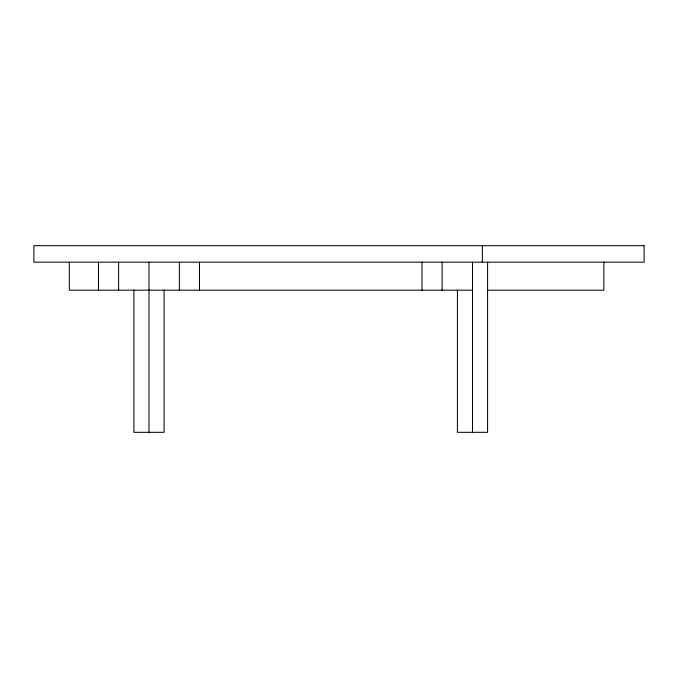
<?xml version="1.0" encoding="UTF-8"?>
<svg xmlns="http://www.w3.org/2000/svg" width="678" height="678" viewBox="0 0 678 678"><rect width="100%" height="100%" fill="white"/><g stroke="black" fill="none" stroke-linecap="round" stroke-linejoin="round"><path stroke-width="1.02" d="M472.498 290.167L69.309 290.167L69.309 262.166M487.397 290.167L603.869 290.167L603.869 262.166M487.584 262.166L487.584 432.318L457.413 432.318L457.413 290.167M482.346 245.682L482.346 262.166M472.498 262.166L472.498 432.318M442.115 262.166L442.115 290.167M422.004 262.166L422.004 290.167M199.493 262.166L199.493 290.167M179.373 262.166L179.373 290.167M164.076 290.167L164.076 432.318L133.905 432.318L133.905 290.167M148.991 262.166L148.991 432.318M118.616 262.166L118.616 290.167M98.496 262.166L98.496 290.167M644.1 245.682L33.9 245.682L33.9 262.166L644.1 262.166L644.1 245.682"/></g></svg>
